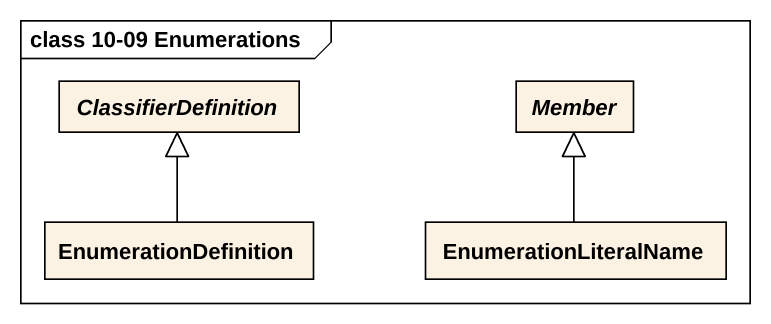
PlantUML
@startuml
mainframe class 10-09 Enumerations
hide circle
hide empty members
abstract class ClassifierDefinition
abstract class Member
class EnumerationDefinition
class EnumerationLiteralName
EnumerationDefinition -up-|> ClassifierDefinition
EnumerationLiteralName -up-|> Member
@enduml
